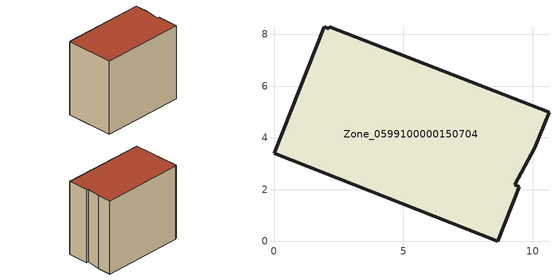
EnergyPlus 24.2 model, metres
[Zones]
Zone_0599100000150704
 floor ground (C_G): 10.09,3.62 9.31,2.18 9.48,2.11 8.64,0 0,3.41 1.94,8.3 2.11,8.22 2.14,8.29 10.63,4.99 z0.4
 wall outside (C_F): 10.09,3.62 10.63,4.99 2.14,8.29 2.11,8.22 1.94,8.3 0,3.41 8.64,0 9.48,2.11 9.31,2.18 10.09,3.62 z0.4:8.53
 roof outside (C_R): 9.31,2.18 10.09,3.62 10.63,4.99 2.14,8.29 2.11,8.22 1.94,8.3 0,3.41 8.64,0 9.48,2.11 z8.53
[BUILDING]
Pand.0599100000150704: North Axis=0; Terrain=City; Loads Convergence Tolerance Value=0.04; Temperature Convergence Tolerance Value=0.4; Solar Distribution=FullExterior; Maximum Number of Warmup Days=25; Minimum Number of Warmup Days=1
[Site:Location]
Rotterdam.The.Hague.AP_ZH_NLD Design_Conditions: Latitude=51.96; Longitude=4.45; Time Zone=1; Elevation=-4.5
[SITE:GROUNDTEMPERATURE:BUILDINGSURFACE]
18, 18, 18, 18, 18, 18, 18, 18, 18, 18, 18, 18
[MATERIAL] Thermal Absorptance=0.9; Solar Absorptance=0.7; Visible Absorptance=0.7
Name | Roughness | Thickness | Conductivity | Density | Specific Heat
G.TI.1965-1974 | MediumSmooth | 0.15 | 0.882353 | 540 | 1210
F.TI.1965-1974 | Rough | 0.3 | 0.697674 | 1920 | 840
R.TI.1965-1974 | MediumRough | 0.2 | 0.232558 | 1500 | 1000
[CONSTRUCTION]
C_G: G.TI.1965-1974
C_F: F.TI.1965-1974
C_R: R.TI.1965-1974
[ZONE]
Zone_0599100000150704: Type=1; Multiplier=1; Ceiling Height=Autocalculate; Volume=Autocalculate; Floor Area=autocalculate; Part of Total Floor Area=Yes
[ZONEINFILTRATION:DESIGNFLOWRATE]
Infil_Zone_0599100000150704: Zone or ZoneList or Space or SpaceList=Zone_0599100000150704; Schedule=AlwaysOn; Design Flow Rate Calculation Method=Flow/Area; Flow Rate per Floor Area=0.003; Constant Term Coefficient=1; Temperature Term Coefficient=0; Velocity Term Coefficient=0; Velocity Squared Term Coefficient=0
[HVACTEMPLATE:ZONE:IDEALLOADSAIRSYSTEM]
Zone_0599100000150704: Maximum Heating Supply Air Temperature=50; Minimum Cooling Supply Air Temperature=13; Maximum Heating Supply Air Humidity Ratio=0.0156; Minimum Cooling Supply Air Humidity Ratio=0.0077; Heating Limit=NoLimit; Cooling Limit=NoLimit; Dehumidification Control Type=ConstantSensibleHeatRatio; Cooling Sensible Heat Ratio=0.7; Dehumidification Setpoint=60; Humidification Control Type=None; Humidification Setpoint=30; Outdoor Air Method=None; Outdoor Air Flow Rate per Person=0.00944; Outdoor Air Flow Rate per Zone Floor Area=0; Outdoor Air Flow Rate per Zone=0; Demand Controlled Ventilation Type=None; Outdoor Air Economizer Type=NoEconomizer; Heat Recovery Type=None; Sensible Heat Recovery Effectiveness=0.7; Latent Heat Recovery Effectiveness=0.65
[ZONECONTROL:THERMOSTAT]
ThermostatControl_Zone_0599100000150704: Zone or ZoneList=Zone_0599100000150704; Control Type Schedule=DualSetpointControlType; Control 1=Thermostat_Zone_0599100000150704; Temperature Difference Between Cutout And Setpoint=0
[THERMOSTATSETPOINT:DUALSETPOINT]
Thermostat_Zone_0599100000150704: Heating Setpoint Temperature Schedule=HeatingSetpoint_Zone_0599100000150704; Cooling Setpoint Temperature Schedule=CoolingSetpoint_Zone_0599100000150704
[SCHEDULE:COMPACT]
HeatingSetpoint_Zone_0599100000150704: Through: 12/31, For: AllDays, Until: 24:00, 21
CoolingSetpoint_Zone_0599100000150704: Through: 12/31, For: AllDays, Until: 24:00, 24
DualSetpointControlType: Through: 12/31, For: AllDays, Until: 24:00, 4
AlwaysOn: Through: 12/31, For: AllDays, Until: 24:00, 1
